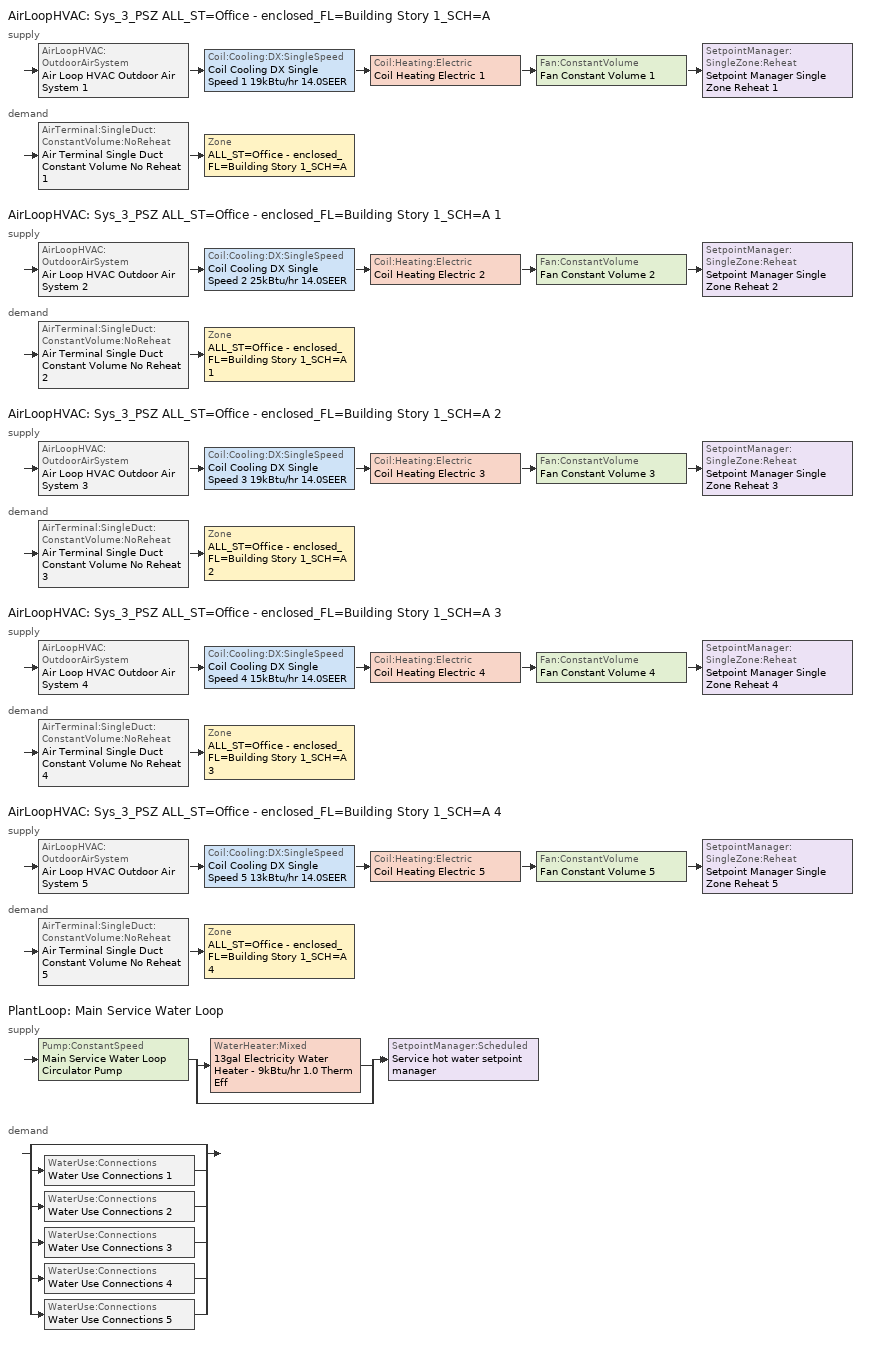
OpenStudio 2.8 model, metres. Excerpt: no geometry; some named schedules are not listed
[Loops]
AirLoopHVAC 'Sys_3_PSZ ALL_ST=Office - enclosed_FL=Building Story 1_SCH=A'
 supply: AirLoopHVAC:OutdoorAirSystem 'Air Loop HVAC Outdoor Air System 1' > Coil:Cooling:DX:SingleSpeed 'Coil Cooling DX Single Speed 1 19kBtu/hr 14.0SEER' > Coil:Heating:Electric 'Coil Heating Electric 1' > Fan:ConstantVolume 'Fan Constant Volume 1' > SetpointManager:SingleZone:Reheat 'Setpoint Manager Single Zone Reheat 1'
 demand: AirTerminal:SingleDuct:ConstantVolume:NoReheat 'Air Terminal Single Duct Constant Volume No Reheat 1' > Zone 'ALL_ST=Office - enclosed_FL=Building Story 1_SCH=A'
AirLoopHVAC 'Sys_3_PSZ ALL_ST=Office - enclosed_FL=Building Story 1_SCH=A 1'
 supply: AirLoopHVAC:OutdoorAirSystem 'Air Loop HVAC Outdoor Air System 2' > Coil:Cooling:DX:SingleSpeed 'Coil Cooling DX Single Speed 2 25kBtu/hr 14.0SEER' > Coil:Heating:Electric 'Coil Heating Electric 2' > Fan:ConstantVolume 'Fan Constant Volume 2' > SetpointManager:SingleZone:Reheat 'Setpoint Manager Single Zone Reheat 2'
 demand: AirTerminal:SingleDuct:ConstantVolume:NoReheat 'Air Terminal Single Duct Constant Volume No Reheat 2' > Zone 'ALL_ST=Office - enclosed_FL=Building Story 1_SCH=A 1'
AirLoopHVAC 'Sys_3_PSZ ALL_ST=Office - enclosed_FL=Building Story 1_SCH=A 2'
 supply: AirLoopHVAC:OutdoorAirSystem 'Air Loop HVAC Outdoor Air System 3' > Coil:Cooling:DX:SingleSpeed 'Coil Cooling DX Single Speed 3 19kBtu/hr 14.0SEER' > Coil:Heating:Electric 'Coil Heating Electric 3' > Fan:ConstantVolume 'Fan Constant Volume 3' > SetpointManager:SingleZone:Reheat 'Setpoint Manager Single Zone Reheat 3'
 demand: AirTerminal:SingleDuct:ConstantVolume:NoReheat 'Air Terminal Single Duct Constant Volume No Reheat 3' > Zone 'ALL_ST=Office - enclosed_FL=Building Story 1_SCH=A 2'
AirLoopHVAC 'Sys_3_PSZ ALL_ST=Office - enclosed_FL=Building Story 1_SCH=A 3'
 supply: AirLoopHVAC:OutdoorAirSystem 'Air Loop HVAC Outdoor Air System 4' > Coil:Cooling:DX:SingleSpeed 'Coil Cooling DX Single Speed 4 15kBtu/hr 14.0SEER' > Coil:Heating:Electric 'Coil Heating Electric 4' > Fan:ConstantVolume 'Fan Constant Volume 4' > SetpointManager:SingleZone:Reheat 'Setpoint Manager Single Zone Reheat 4'
 demand: AirTerminal:SingleDuct:ConstantVolume:NoReheat 'Air Terminal Single Duct Constant Volume No Reheat 4' > Zone 'ALL_ST=Office - enclosed_FL=Building Story 1_SCH=A 3'
AirLoopHVAC 'Sys_3_PSZ ALL_ST=Office - enclosed_FL=Building Story 1_SCH=A 4'
 supply: AirLoopHVAC:OutdoorAirSystem 'Air Loop HVAC Outdoor Air System 5' > Coil:Cooling:DX:SingleSpeed 'Coil Cooling DX Single Speed 5 13kBtu/hr 14.0SEER' > Coil:Heating:Electric 'Coil Heating Electric 5' > Fan:ConstantVolume 'Fan Constant Volume 5' > SetpointManager:SingleZone:Reheat 'Setpoint Manager Single Zone Reheat 5'
 demand: AirTerminal:SingleDuct:ConstantVolume:NoReheat 'Air Terminal Single Duct Constant Volume No Reheat 5' > Zone 'ALL_ST=Office - enclosed_FL=Building Story 1_SCH=A 4'
PlantLoop 'Main Service Water Loop'
 supply: Pump:ConstantSpeed 'Main Service Water Loop Circulator Pump' > split
  | WaterHeater:Mixed '13gal Electricity Water Heater - 9kBtu/hr 1.0 Therm Eff'
  | bypass
  join > SetpointManager:Scheduled 'Service hot water setpoint manager'
 demand: split
  | bypass
  | WaterUse:Connections 'Water Use Connections 1'
  | WaterUse:Connections 'Water Use Connections 2'
  | WaterUse:Connections 'Water Use Connections 3'
  | WaterUse:Connections 'Water Use Connections 4'
  | WaterUse:Connections 'Water Use Connections 5'
[Sizing:Zone] Zone Cooling Design Supply Air Temperature Input Method=SupplyAirTemperature; Zone Cooling Design Supply Air Temperature {C}=13; Zone Cooling Design Supply Air Temperature Difference {deltaC}=11.11; Zone Heating Design Supply Air Temperature Input Method=SupplyAirTemperature; Zone Heating Design Supply Air Temperature {C}=43; Zone Heating Design Supply Air Temperature Difference {deltaC}=11.11; Zone Cooling Design Supply Air Humidity Ratio {kg-H2O/kg-air}=0.0085; Zone Heating Design Supply Air Humidity Ratio {kg-H2O/kg-air}=0.008; Zone Heating Sizing Factor=1.3; Zone Cooling Sizing Factor=1.1; Cooling Design Air Flow Method=DesignDay; Heating Design Air Flow Method=DesignDay; Account for Dedicated Outdoor Air System=No; Dedicated Outdoor Air System Control Strategy=NeutralSupplyAir; Dedicated Outdoor Air Low Setpoint Temperature for Design {C}=autosize; Dedicated Outdoor Air High Setpoint Temperature for Design {C}=autosize
ALL_ST=Office - enclosed_FL=Building Story 1_SCH=A; ALL_ST=Office - enclosed_FL=Building Story 1_SCH=A 1; ALL_ST=Office - enclosed_FL=Building Story 1_SCH=A 2; ALL_ST=Office - enclosed_FL=Building Story 1_SCH=A 3; ALL_ST=Office - enclosed_FL=Building Story 1_SCH=A 4
[Zone equipment]
ALL_ST=Office - enclosed_FL=Building Story 1_SCH=A: Air Terminal Single Duct Constant Volume No Reheat 1, Zone HVAC Baseboard Convective Electric 1
ALL_ST=Office - enclosed_FL=Building Story 1_SCH=A 1: Air Terminal Single Duct Constant Volume No Reheat 2, Zone HVAC Baseboard Convective Electric 2
ALL_ST=Office - enclosed_FL=Building Story 1_SCH=A 2: Air Terminal Single Duct Constant Volume No Reheat 3, Zone HVAC Baseboard Convective Electric 3
ALL_ST=Office - enclosed_FL=Building Story 1_SCH=A 3: Air Terminal Single Duct Constant Volume No Reheat 4, Zone HVAC Baseboard Convective Electric 4
ALL_ST=Office - enclosed_FL=Building Story 1_SCH=A 4: Air Terminal Single Duct Constant Volume No Reheat 5, Zone HVAC Baseboard Convective Electric 5
[AirLoopHVAC] Design Supply Air Flow Rate {m3/s}=AutoSize
Name | Availability Schedule
Sys_3_PSZ ALL_ST=Office - enclosed_FL=Building Story 1_SCH=A | Sys_3_PSZ ALL_ST=Office - enclosed_FL=Building Story 1_SCH=A Occ Sch
Sys_3_PSZ ALL_ST=Office - enclosed_FL=Building Story 1_SCH=A 1 | Sys_3_PSZ ALL_ST=Office - enclosed_FL=Building Story 1_SCH=A 1 Occ Sch
Sys_3_PSZ ALL_ST=Office - enclosed_FL=Building Story 1_SCH=A 2 | Sys_3_PSZ ALL_ST=Office - enclosed_FL=Building Story 1_SCH=A 2 Occ Sch
Sys_3_PSZ ALL_ST=Office - enclosed_FL=Building Story 1_SCH=A 3 | Sys_3_PSZ ALL_ST=Office - enclosed_FL=Building Story 1_SCH=A 3 Occ Sch
Sys_3_PSZ ALL_ST=Office - enclosed_FL=Building Story 1_SCH=A 4 | Sys_3_PSZ ALL_ST=Office - enclosed_FL=Building Story 1_SCH=A 4 Occ Sch
[Sizing:System] Type of Load to Size On=Sensible; Design Outdoor Air Flow Rate {m3/s}=Autosize; Central Heating Maximum System Air Flow Ratio=1; Preheat Design Temperature {C}=7; Preheat Design Humidity Ratio {kg-H2O/kg-Air}=0.008; Precool Design Temperature {C}=13; Precool Design Humidity Ratio {kg-H2O/kg-Air}=0.008; Central Cooling Design Supply Air Temperature {C}=13; Central Heating Design Supply Air Temperature {C}=43; Sizing Option=NonCoincident; 100% Outdoor Air in Cooling=No; 100% Outdoor Air in Heating=No; Central Cooling Design Supply Air Humidity Ratio {kg-H2O/kg-Air}=0.0085; Central Heating Design Supply Air Humidity Ratio {kg-H2O/kg-Air}=0.008; Cooling Design Air Flow Method=DesignDay; Cooling Design Air Flow Rate {m3/s}=0; Heating Design Air Flow Method=DesignDay; Heating Design Air Flow Rate {m3/s}=0; System Outdoor Air Method=ZoneSum; Zone Maximum Outdoor Air Fraction=1; Cooling Supply Air Flow Rate Per Floor Area {m3/s-m2}=0.00996765; Cooling Fraction of Autosized Cooling Supply Air Flow Rate=1; Cooling Supply Air Flow Rate Per Unit Cooling Capacity {m3/s-W}=3.94755e-05; Heating Supply Air Flow Rate Per Floor Area {m3/s-m2}=0.00996765; Heating Fraction of Autosized Heating Supply Air Flow Rate=1; Heating Fraction of Autosized Cooling Supply Air Flow Rate=1; Heating Supply Air Flow Rate Per Unit Heating Capacity {m3/s-W}=3.15882e-05; Cooling Design Capacity Method=CoolingDesignCapacity; Cooling Design Capacity {W}=autosize; Cooling Design Capacity Per Floor Area {W/m2}=234.7; Fraction of Autosized Cooling Design Capacity=1; Heating Design Capacity Method=HeatingDesignCapacity; Heating Design Capacity {W}=autosize; Heating Design Capacity Per Floor Area {W/m2}=157; Fraction of Autosized Heating Design Capacity=1; Central Cooling Capacity Control Method=OnOff
Sys_3_PSZ ALL_ST=Office - enclosed_FL=Building Story 1_SCH=A; Sys_3_PSZ ALL_ST=Office - enclosed_FL=Building Story 1_SCH=A 1; Sys_3_PSZ ALL_ST=Office - enclosed_FL=Building Story 1_SCH=A 2; Sys_3_PSZ ALL_ST=Office - enclosed_FL=Building Story 1_SCH=A 3; Sys_3_PSZ ALL_ST=Office - enclosed_FL=Building Story 1_SCH=A 4
[Fan:ConstantVolume] Availability Schedule=Always On Discrete; Fan Total Efficiency=0.39975; Pressure Rise {Pa}=640; Maximum Flow Rate {m3/s}=AutoSize; Motor Efficiency=0.615
Fan Constant Volume 1; Fan Constant Volume 2; Fan Constant Volume 3; Fan Constant Volume 4; Fan Constant Volume 5
[Coil:Heating:Electric] Availability Schedule=Always On Discrete
Coil Heating Electric 1; Coil Heating Electric 2; Coil Heating Electric 3; Coil Heating Electric 4; Coil Heating Electric 5
[Coil:Cooling:DX:SingleSpeed] Availability Schedule=Always On Discrete; Rated Total Cooling Capacity {W}=autosize; Rated Sensible Heat Ratio=autosize; Rated COP {W/W}=4.11713; Rated Air Flow Rate {m3/s}=autosize; Rated Evaporator Fan Power Per Volume Flow Rate {W/(m3/s)}=773.3; Total Cooling Capacity Function of Temperature Curve=DXCOOL-NECB2011-REF-CAPFT; Total Cooling Capacity Function of Flow Fraction Curve=DXCOOL-NECB2011-REF-CAPFFLOW; Energy Input Ratio Function of Temperature Curve=DXCOOL-NECB2011-REF-COOLEIRFT; Energy Input Ratio Function of Flow Fraction Curve=DXCOOL-NECB2011-REF-COOLEIRFFLOW; Part Load Fraction Correlation Curve=DXCOOL-NECB2011-REF-COOLPLFFPLR; Condenser Type=AirCooled; Evaporative Condenser Effectiveness=0; Evaporative Condenser Air Flow Rate {m3/s}=Autosize; Evaporative Condenser Pump Rated Power Consumption {W}=Autosize; Crankcase Heater Capacity {W}=0; Maximum Outdoor Dry-Bulb Temperature for Crankcase Heater Operation {C}=0; Basin Heater Capacity {W/K}=0; Basin Heater Setpoint Temperature {C}=10
Coil Cooling DX Single Speed 1 19kBtu/hr 14.0SEER; Coil Cooling DX Single Speed 2 25kBtu/hr 14.0SEER; Coil Cooling DX Single Speed 3 19kBtu/hr 14.0SEER; Coil Cooling DX Single Speed 4 15kBtu/hr 14.0SEER; Coil Cooling DX Single Speed 5 13kBtu/hr 14.0SEER
[Controller:OutdoorAir] Minimum Outdoor Air Flow Rate {m3/s}=autosize; Maximum Outdoor Air Flow Rate {m3/s}=Autosize; Economizer Control Type=NoEconomizer; Economizer Control Action Type=ModulateFlow; Economizer Maximum Limit Dry-Bulb Temperature {C}=28; Economizer Maximum Limit Enthalpy {J/kg}=64000; Economizer Minimum Limit Dry-Bulb Temperature {C}=-100; Lockout Type=NoLockout; Minimum Limit Type=FixedMinimum; High Humidity Control=No; Heat Recovery Bypass Control Type=BypassWhenWithinEconomizerLimits
Name | Minimum Outdoor Air Schedule | Controller Mechanical Ventilation
Controller Outdoor Air 1 | Sys_3_PSZ ALL_ST=Office - enclosed_FL=Building Story 1_SCH=A Occ Sch | Controller Mechanical Ventilation 1
Controller Outdoor Air 2 | Sys_3_PSZ ALL_ST=Office - enclosed_FL=Building Story 1_SCH=A 1 Occ Sch | Controller Mechanical Ventilation 2
Controller Outdoor Air 3 | Sys_3_PSZ ALL_ST=Office - enclosed_FL=Building Story 1_SCH=A 2 Occ Sch | Controller Mechanical Ventilation 3
Controller Outdoor Air 4 | Sys_3_PSZ ALL_ST=Office - enclosed_FL=Building Story 1_SCH=A 3 Occ Sch | Controller Mechanical Ventilation 4
Controller Outdoor Air 5 | Sys_3_PSZ ALL_ST=Office - enclosed_FL=Building Story 1_SCH=A 4 Occ Sch | Controller Mechanical Ventilation 5
[Controller:MechanicalVentilation] Availability Schedule=Always On Discrete; System Outdoor Air Method=ZoneSum
Controller Mechanical Ventilation 1; Controller Mechanical Ventilation 2; Controller Mechanical Ventilation 3; Controller Mechanical Ventilation 4; Controller Mechanical Ventilation 5
[AirLoopHVAC:OutdoorAirSystem]
Name | Controller
Air Loop HVAC Outdoor Air System 1 | Controller Outdoor Air 1
Air Loop HVAC Outdoor Air System 2 | Controller Outdoor Air 2
Air Loop HVAC Outdoor Air System 3 | Controller Outdoor Air 3
Air Loop HVAC Outdoor Air System 4 | Controller Outdoor Air 4
Air Loop HVAC Outdoor Air System 5 | Controller Outdoor Air 5
[SetpointManager:SingleZone:Reheat] Minimum Supply Air Temperature {C}=13; Maximum Supply Air Temperature {C}=43
Name | Control Zone
Setpoint Manager Single Zone Reheat 1 | ALL_ST=Office - enclosed_FL=Building Story 1_SCH=A
Setpoint Manager Single Zone Reheat 2 | ALL_ST=Office - enclosed_FL=Building Story 1_SCH=A 1
Setpoint Manager Single Zone Reheat 3 | ALL_ST=Office - enclosed_FL=Building Story 1_SCH=A 2
Setpoint Manager Single Zone Reheat 4 | ALL_ST=Office - enclosed_FL=Building Story 1_SCH=A 3
Setpoint Manager Single Zone Reheat 5 | ALL_ST=Office - enclosed_FL=Building Story 1_SCH=A 4
[AirTerminal:SingleDuct:ConstantVolume:NoReheat] Availability Schedule=Always On Discrete; Maximum Air Flow Rate {m3/s}=AutoSize
Air Terminal Single Duct Constant Volume No Reheat 1; Air Terminal Single Duct Constant Volume No Reheat 2; Air Terminal Single Duct Constant Volume No Reheat 3; Air Terminal Single Duct Constant Volume No Reheat 4; Air Terminal Single Duct Constant Volume No Reheat 5
[ZoneHVAC:Baseboard:Convective:Electric] Availability Schedule=Always On Discrete; Nominal Capacity {W}=autosize; Efficiency=1
Zone HVAC Baseboard Convective Electric 1; Zone HVAC Baseboard Convective Electric 2; Zone HVAC Baseboard Convective Electric 3; Zone HVAC Baseboard Convective Electric 4; Zone HVAC Baseboard Convective Electric 5
[PlantLoop]
Main Service Water Loop: Glycol Concentration=0; Maximum Loop Temperature {C}=60; Minimum Loop Temperature {C}=10; Plant Loop Volume {m3}=Autocalculate; Load Distribution Scheme=Optimal
[Sizing:Plant]
Main Service Water Loop: Loop Type=Heating; Design Loop Exit Temperature {C}=60; Loop Design Temperature Difference {deltaC}=5; Sizing Option=NonCoincident; Zone Timesteps in Averaging Window=1; Coincident Sizing Factor Mode=None
[SetpointManager:Scheduled]
Service hot water setpoint manager: Control Variable=Temperature; Schedule=Service Water Loop Temp - 140F
[Pump:ConstantSpeed]
Main Service Water Loop Circulator Pump: Rated Flow Rate {m3/s}=autosize; Rated Pump Head {Pa}=41.5397; Rated Power Consumption {W}=autosize; Motor Efficiency=0.7; Fraction of Motor Inefficiencies to Fluid Stream=0; Pump Control Type=Intermittent; Design Power Sizing Method=PowerPerFlowPerPressure; Design Electric Power per Unit Flow Rate {W/(m3/s)}=348701.1; Design Shaft Power per Unit Flow Rate per Unit Head {W-s/m3-Pa}=1.28205
[WaterHeater:Mixed]
13gal Electricity Water Heater - 9kBtu/hr 1.0 Therm Eff: Tank Volume {m3}=0.048999; Setpoint Temperature Schedule=Service Water Loop Temp - 140F; Deadband Temperature Difference {deltaC}=2; Maximum Temperature Limit {C}=60; Heater Control Type=Cycle; Heater Maximum Capacity {W}=2560.2; Heater Fuel Type=Electricity; Heater Thermal Efficiency=1; Off Cycle Parasitic Fuel Consumption Rate {W}=12.9721; Off Cycle Parasitic Fuel Type=Electricity; Off Cycle Parasitic Heat Fraction to Tank=0.8; On Cycle Parasitic Fuel Consumption Rate {W}=12.9721; On Cycle Parasitic Fuel Type=Electricity; On Cycle Parasitic Heat Fraction to Tank=0; Ambient Temperature Indicator=Schedule; Ambient Temperature Schedule=Water Heater Ambient Temp Schedule - 70f; Off Cycle Loss Coefficient to Ambient Temperature {W/K}=1.28057; On Cycle Loss Coefficient to Ambient Temperature {W/K}=1.28057; Use Side Effectiveness=1; Source Side Effectiveness=1; Use Side Design Flow Rate {m3/s}=autosize; Source Side Design Flow Rate {m3/s}=autosize; Indirect Water Heating Recovery Time {hr}=1.5; Source Side Flow Control Mode=IndirectHeatPrimarySetpoint
[WaterUse:Connections]
Name | Water Use Equipment Name 1
Water Use Connections 1 | Core_zn Service Water Use 0.06gal/min
Water Use Connections 2 | Perimeter_zn_1 Service Water Use 0.04gal/min
Water Use Connections 3 | Perimeter_zn_2 Service Water Use 0.03gal/min
Water Use Connections 4 | Perimeter_zn_3 Service Water Use 0.04gal/min
Water Use Connections 5 | Perimeter_zn_4 Service Water Use 0.03gal/min
[WaterUse:Equipment:Definition]
Name | Peak Flow Rate {m3/s} | Target Temperature Schedule | Sensible Fraction Schedule | Latent Fraction Schedule
Core_zn Service Water Use Def 0.06gal/min | 3.62272e-06 | Schedule Ruleset 5 | Schedule Ruleset 3 | Schedule Ruleset 4
Perimeter_zn_1 Service Water Use Def 0.04gal/min | 2.74626e-06 | Schedule Ruleset 8 | Schedule Ruleset 6 | Schedule Ruleset 7
Perimeter_zn_2 Service Water Use Def 0.03gal/min | 1.62912e-06 | Schedule Ruleset 11 | Schedule Ruleset 9 | Schedule Ruleset 10
Perimeter_zn_3 Service Water Use Def 0.04gal/min | 2.74626e-06 | Schedule Ruleset 14 | Schedule Ruleset 12 | Schedule Ruleset 13
Perimeter_zn_4 Service Water Use Def 0.03gal/min | 1.62912e-06 | Schedule Ruleset 17 | Schedule Ruleset 15 | Schedule Ruleset 16
[WaterUse:Equipment] Flow Rate Fraction Schedule=NECB-A-Service Water Heating
Name | Water Use Equipment Definition | Space
Core_zn Service Water Use 0.06gal/min | Core_zn Service Water Use Def 0.06gal/min | Core_ZN
Perimeter_zn_1 Service Water Use 0.04gal/min | Perimeter_zn_1 Service Water Use Def 0.04gal/min | Perimeter_ZN_1
Perimeter_zn_2 Service Water Use 0.03gal/min | Perimeter_zn_2 Service Water Use Def 0.03gal/min | Perimeter_ZN_2
Perimeter_zn_3 Service Water Use 0.04gal/min | Perimeter_zn_3 Service Water Use Def 0.04gal/min | Perimeter_ZN_3
Perimeter_zn_4 Service Water Use 0.03gal/min | Perimeter_zn_4 Service Water Use Def 0.03gal/min | Perimeter_ZN_4
[Schedule:Ruleset]
Name | Default Day Schedule | Summer Design Day Schedule | Winter Design Day Schedule
Service Water Loop Temp - 140F | Service Water Loop Temp - 140F Default
Water Heater Ambient Temp Schedule - 70f | Water Heater Ambient Temp Schedule - 70f Default
NECB-A-Service Water Heating | NECB-A-Service Water Heating Default
Sys_3_PSZ ALL_ST=Office - enclosed_FL=Building Story 1_SCH=A Occ Sch | Sys_3_PSZ ALL_ST=Office - enclosed_FL=Building Story 1_SCH=A Occ Sch Default | Sys_3_PSZ ALL_ST=Office - enclosed_FL=Building Story 1_SCH=A Occ Sch Summer Design Day | Sys_3_PSZ ALL_ST=Office - enclosed_FL=Building Story 1_SCH=A Occ Sch Winter Design Day
Sys_3_PSZ ALL_ST=Office - enclosed_FL=Building Story 1_SCH=A 1 Occ Sch | Sys_3_PSZ ALL_ST=Office - enclosed_FL=Building Story 1_SCH=A 1 Occ Sch Default | Sys_3_PSZ ALL_ST=Office - enclosed_FL=Building Story 1_SCH=A 1 Occ Sch Summer Design Day | Sys_3_PSZ ALL_ST=Office - enclosed_FL=Building Story 1_SCH=A 1 Occ Sch Winter Design Day
Sys_3_PSZ ALL_ST=Office - enclosed_FL=Building Story 1_SCH=A 2 Occ Sch | Sys_3_PSZ ALL_ST=Office - enclosed_FL=Building Story 1_SCH=A 2 Occ Sch Default | Sys_3_PSZ ALL_ST=Office - enclosed_FL=Building Story 1_SCH=A 2 Occ Sch Summer Design Day | Sys_3_PSZ ALL_ST=Office - enclosed_FL=Building Story 1_SCH=A 2 Occ Sch Winter Design Day
Sys_3_PSZ ALL_ST=Office - enclosed_FL=Building Story 1_SCH=A 3 Occ Sch | Sys_3_PSZ ALL_ST=Office - enclosed_FL=Building Story 1_SCH=A 3 Occ Sch Default | Sys_3_PSZ ALL_ST=Office - enclosed_FL=Building Story 1_SCH=A 3 Occ Sch Summer Design Day | Sys_3_PSZ ALL_ST=Office - enclosed_FL=Building Story 1_SCH=A 3 Occ Sch Winter Design Day
Sys_3_PSZ ALL_ST=Office - enclosed_FL=Building Story 1_SCH=A 4 Occ Sch | Sys_3_PSZ ALL_ST=Office - enclosed_FL=Building Story 1_SCH=A 4 Occ Sch Default | Sys_3_PSZ ALL_ST=Office - enclosed_FL=Building Story 1_SCH=A 4 Occ Sch Summer Design Day | Sys_3_PSZ ALL_ST=Office - enclosed_FL=Building Story 1_SCH=A 4 Occ Sch Winter Design Day
[Schedule:Day]
Sys_3_PSZ ALL_ST=Office - enclosed_FL=Building Story 1_SCH=A Occ Sch Default; Sys_3_PSZ ALL_ST=Office - enclosed_FL=Building Story 1_SCH=A 1 Occ Sch Default; Sys_3_PSZ ALL_ST=Office - enclosed_FL=Building Story 1_SCH=A 2 Occ Sch Default: 8, 0, 0, 19, 0, 1, 24, 0, 0
Sys_3_PSZ ALL_ST=Office - enclosed_FL=Building Story 1_SCH=A Occ Sch Winter Design Day; Sys_3_PSZ ALL_ST=Office - enclosed_FL=Building Story 1_SCH=A Occ Sch Summer Design Day; Sys_3_PSZ ALL_ST=Office - enclosed_FL=Building Story 1_SCH=A 1 Occ Sch Winter Design Day; Sys_3_PSZ ALL_ST=Office - enclosed_FL=Building Story 1_SCH=A 1 Occ Sch Summer Design Day; Sys_3_PSZ ALL_ST=Office - enclosed_FL=Building Story 1_SCH=A 2 Occ Sch Winter Design Day; Sys_3_PSZ ALL_ST=Office - enclosed_FL=Building Story 1_SCH=A 2 Occ Sch Summer Design Day: 24, 0, 1
[Schedule:Rule] Rule Order=0; Apply Sunday=Yes; Apply Saturday=Yes; Date Specification Type=DateRange; Start Month=1; Start Day=1; End Month=12; End Day=31
Name | Schedule Ruleset | Day Schedule
Sys_3_PSZ ALL_ST=Office - enclosed_FL=Building Story 1_SCH=A Occ Sch Sunday Rule | Sys_3_PSZ ALL_ST=Office - enclosed_FL=Building Story 1_SCH=A Occ Sch | Sys_3_PSZ ALL_ST=Office - enclosed_FL=Building Story 1_SCH=A Occ Sch Sunday
Sys_3_PSZ ALL_ST=Office - enclosed_FL=Building Story 1_SCH=A 1 Occ Sch Sunday Rule | Sys_3_PSZ ALL_ST=Office - enclosed_FL=Building Story 1_SCH=A 1 Occ Sch | Sys_3_PSZ ALL_ST=Office - enclosed_FL=Building Story 1_SCH=A 1 Occ Sch Sunday
Sys_3_PSZ ALL_ST=Office - enclosed_FL=Building Story 1_SCH=A 2 Occ Sch Sunday Rule | Sys_3_PSZ ALL_ST=Office - enclosed_FL=Building Story 1_SCH=A 2 Occ Sch | Sys_3_PSZ ALL_ST=Office - enclosed_FL=Building Story 1_SCH=A 2 Occ Sch Sunday
[Schedule:Constant]
Always On Discrete: Value=1
[Curve:Biquadratic] Minimum Value of x=13; Maximum Value of x=24; Minimum Value of y=24; Maximum Value of y=46
Name | Coefficient1 Constant | Coefficient2 x | Coefficient3 x**2 | Coefficient4 y | Coefficient5 y**2 | Coefficient6 x*y
DXCOOL-NECB2011-REF-CAPFT | 0.867905 | 0.0142459 | 0.00055436 | -0.0075575 | 3.3e-05 | -0.0001918
DXCOOL-NECB2011-REF-COOLEIRFT | 0.116936 | 0.0284933 | -0.0004112 | 0.0214108 | 0.00016103 | -0.0006791
[Curve:Quadratic] Coefficient1 Constant=1; Coefficient2 x=0; Coefficient3 x**2=0; Minimum Value of x=0; Maximum Value of x=1
DXCOOL-NECB2011-REF-CAPFFLOW; DXCOOL-NECB2011-REF-COOLEIRFFLOW
[Curve:Cubic]
DXCOOL-NECB2011-REF-COOLPLFFPLR: Coefficient1 Constant=0.0277; Coefficient2 x=4.9151; Coefficient3 x**2=-8.184; Coefficient4 x**3=4.2702; Minimum Value of x=0.7; Maximum Value of x=1
